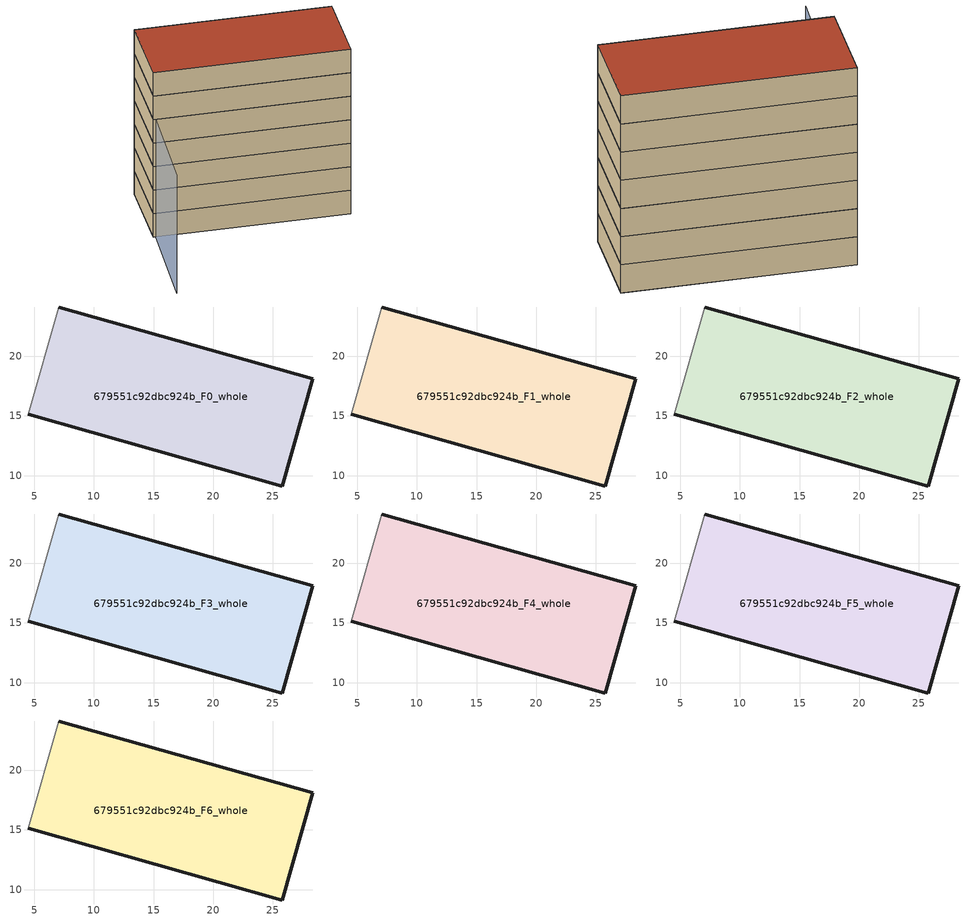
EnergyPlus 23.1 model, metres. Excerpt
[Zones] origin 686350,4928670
679551c92dbc924b_F0_whole
 floor ground (EU_floor_Construction): 25.8,9.12 28.33,18.1 7.04,24.12 4.5,15.14 z0
 wall outside (EU_wall_Construction): 7.04,24.12 28.33,18.1 25.8,9.12 4.5,15.14 z0:3
 wall adiabatic (EU_wall_Construction): 4.5,15.14 7.04,24.12 z0:3
679551c92dbc924b_F1_whole
 floor to 679551c92dbc924b_F0_whole (EU_floor_Construction): 25.79,9.12 28.33,18.1 7.04,24.12 4.5,15.14 z3
 wall outside (EU_wall_Construction): 7.04,24.12 28.33,18.1 25.8,9.12 4.5,15.14 z3:6
 wall adiabatic (EU_wall_Construction): 4.5,15.14 7.04,24.12 z3:6
679551c92dbc924b_F2_whole
 floor to 679551c92dbc924b_F1_whole (EU_floor_Construction): 25.79,9.12 28.33,18.1 7.04,24.12 4.5,15.14 z6
 wall outside (EU_wall_Construction): 7.04,24.12 28.33,18.1 25.8,9.12 4.5,15.14 z6:9
 wall adiabatic (EU_wall_Construction): 4.5,15.14 7.04,24.12 z6:9
679551c92dbc924b_F3_whole
 floor to 679551c92dbc924b_F2_whole (EU_floor_Construction): 25.79,9.12 28.33,18.1 7.04,24.12 4.5,15.14 z9
 wall outside (EU_wall_Construction): 7.04,24.12 28.33,18.1 25.8,9.12 4.5,15.14 z9:12
 wall adiabatic (EU_wall_Construction): 4.5,15.14 7.04,24.12 z9:12
679551c92dbc924b_F4_whole
 floor to 679551c92dbc924b_F3_whole (EU_floor_Construction): 25.79,9.12 28.33,18.1 7.04,24.12 4.5,15.14 z12
 wall outside (EU_wall_Construction): 7.04,24.12 28.33,18.1 25.8,9.12 4.5,15.14 z12:15
 wall adiabatic (EU_wall_Construction): 4.5,15.14 7.04,24.12 z12:15
679551c92dbc924b_F5_whole
 floor to 679551c92dbc924b_F4_whole (EU_floor_Construction): 25.79,9.12 28.33,18.1 7.04,24.12 4.5,15.14 z15
 wall outside (EU_wall_Construction): 7.04,24.12 28.33,18.1 25.8,9.12 4.5,15.14 z15:18
 wall adiabatic (EU_wall_Construction): 4.5,15.14 7.04,24.12 z15:18
679551c92dbc924b_F6_whole
 floor to 679551c92dbc924b_F5_whole (EU_floor_Construction): 25.79,9.12 28.33,18.1 7.04,24.12 4.5,15.14 z18
 wall outside (EU_wall_Construction): 7.04,24.12 28.33,18.1 25.8,9.12 4.5,15.14 z18:21
 wall adiabatic (EU_wall_Construction): 4.5,15.14 7.04,24.12 z18:21
 roof outside (EU_roof_Construction): 28.33,18.1 25.8,9.12 4.5,15.14 7.04,24.12 z21
shading: 7.61,24.02 1.09,3.58 z0:15
[Building]
EU S2 Campaign: North Axis=0; Terrain=City; Solar Distribution=FullExterior
[Site:Location]
Bologna: Latitude=44.5; Longitude=11.25; Time Zone=1; Elevation=37
[SizingPeriod:WeatherFileDays]
AnnualSizingPeriod: Begin Month=1; Begin Day of Month=1; End Month=12; End Day of Month=31; Day of Week for Start Day=Monday; Use Weather File Daylight Saving Period=No; Use Weather File Rain and Snow Indicators=No
[MATERIAL]
EU_InternalMass_Material: Roughness=MediumRough; Thickness=0.1; Conductivity=1; Density=1800; Specific Heat=900; Thermal Absorptance=0.9; Solar Absorptance=0.7; Visible Absorptance=0.7
[MATERIAL:NOMASS] Roughness=MediumRough; Thermal Absorptance=0.9; Solar Absorptance=0.7; Visible Absorptance=0.7
Name | Thermal Resistance
EU_wall_NoMass | 0.905828
EU_roof_NoMass | 0.37593
EU_floor_NoMass | 0.67114
[CONSTRUCTION]
EU_wall_Construction: EU_wall_NoMass
EU_roof_Construction: EU_roof_NoMass
EU_floor_Construction: EU_floor_NoMass
EU_InternalMass_Construction: EU_InternalMass_Material
[ZONE] Type=1; Multiplier=1; Ceiling Height=autocalculate; Volume=619.739; Floor Area=autocalculate; Part of Total Floor Area=Yes
679551c92dbc924b_F0_whole; 679551c92dbc924b_F1_whole; 679551c92dbc924b_F2_whole; 679551c92dbc924b_F3_whole; 679551c92dbc924b_F4_whole; 679551c92dbc924b_F5_whole; 679551c92dbc924b_F6_whole
[INTERNALMASS] Construction=EU_InternalMass_Construction; Surface Area=206.579
Name | Zone or ZoneList
679551c92dbc924b_F0_whole_EU_InternalMass | 679551c92dbc924b_F0_whole
679551c92dbc924b_F1_whole_EU_InternalMass | 679551c92dbc924b_F1_whole
679551c92dbc924b_F2_whole_EU_InternalMass | 679551c92dbc924b_F2_whole
679551c92dbc924b_F3_whole_EU_InternalMass | 679551c92dbc924b_F3_whole
679551c92dbc924b_F4_whole_EU_InternalMass | 679551c92dbc924b_F4_whole
679551c92dbc924b_F5_whole_EU_InternalMass | 679551c92dbc924b_F5_whole
679551c92dbc924b_F6_whole_EU_InternalMass | 679551c92dbc924b_F6_whole
[OTHEREQUIPMENT] Fuel Type=Electricity; Design Level Calculation Method=Watts/Area; Power per Zone Floor Area=1; Fraction Latent=0; Fraction Radiant=0; Fraction Lost=0; Carbon Dioxide Generation Rate=0; EndUse Subcategory=EU_Step8_InternalGains
Name | Zone or ZoneList or Space or SpaceList | Schedule
EU_Step8_InternalGain_679551c92dbc924b_F0_whole_f000 | 679551c92dbc924b_F0_whole | EU_Step8_GainSchedule_679551c92dbc924b_F0_whole_f000
EU_Step8_InternalGain_679551c92dbc924b_F1_whole_f000 | 679551c92dbc924b_F1_whole | EU_Step8_GainSchedule_679551c92dbc924b_F1_whole_f000
EU_Step8_InternalGain_679551c92dbc924b_F2_whole_f000 | 679551c92dbc924b_F2_whole | EU_Step8_GainSchedule_679551c92dbc924b_F2_whole_f000
EU_Step8_InternalGain_679551c92dbc924b_F3_whole_f000 | 679551c92dbc924b_F3_whole | EU_Step8_GainSchedule_679551c92dbc924b_F3_whole_f000
EU_Step8_InternalGain_679551c92dbc924b_F4_whole_f000 | 679551c92dbc924b_F4_whole | EU_Step8_GainSchedule_679551c92dbc924b_F4_whole_f000
EU_Step8_InternalGain_679551c92dbc924b_F5_whole_f000 | 679551c92dbc924b_F5_whole | EU_Step8_GainSchedule_679551c92dbc924b_F5_whole_f000
EU_Step8_InternalGain_679551c92dbc924b_F6_whole_f000 | 679551c92dbc924b_F6_whole | EU_Step8_GainSchedule_679551c92dbc924b_F6_whole_f000
[ZONEVENTILATION:DESIGNFLOWRATE] Schedule=EU_AlwaysOn; Design Flow Rate Calculation Method=AirChanges/Hour; Air Changes per Hour=0.73129; Ventilation Type=Natural; Fan Pressure Rise=0; Fan Total Efficiency=1; Constant Term Coefficient=1; Temperature Term Coefficient=0; Velocity Term Coefficient=0; Velocity Squared Term Coefficient=0; Minimum Indoor Temperature=-100; Maximum Indoor Temperature=100; Delta Temperature=-100; Minimum Outdoor Temperature=-100; Maximum Outdoor Temperature=100; Maximum Wind Speed=40
Name | Zone or ZoneList or Space or SpaceList
EU_ConstantAir_679551c92dbc924b_F0_whole | 679551c92dbc924b_F0_whole
EU_ConstantAir_679551c92dbc924b_F1_whole | 679551c92dbc924b_F1_whole
EU_ConstantAir_679551c92dbc924b_F2_whole | 679551c92dbc924b_F2_whole
EU_ConstantAir_679551c92dbc924b_F3_whole | 679551c92dbc924b_F3_whole
EU_ConstantAir_679551c92dbc924b_F4_whole | 679551c92dbc924b_F4_whole
EU_ConstantAir_679551c92dbc924b_F5_whole | 679551c92dbc924b_F5_whole
EU_ConstantAir_679551c92dbc924b_F6_whole | 679551c92dbc924b_F6_whole
[HVACTEMPLATE:THERMOSTAT] Constant Heating Setpoint=20; Constant Cooling Setpoint=50
EU_HeatOnly_679551c92dbc924b_F0_whole; EU_HeatOnly_679551c92dbc924b_F1_whole; EU_HeatOnly_679551c92dbc924b_F2_whole; EU_HeatOnly_679551c92dbc924b_F3_whole; EU_HeatOnly_679551c92dbc924b_F4_whole; EU_HeatOnly_679551c92dbc924b_F5_whole; EU_HeatOnly_679551c92dbc924b_F6_whole
[HVACTEMPLATE:ZONE:IDEALLOADSAIRSYSTEM] System Availability Schedule=EU_AlwaysOn; Maximum Heating Supply Air Temperature=50; Minimum Cooling Supply Air Temperature=13; Maximum Heating Supply Air Humidity Ratio=0.0156; Minimum Cooling Supply Air Humidity Ratio=0.0077; Heating Limit=NoLimit; Cooling Limit=NoLimit; Heating Availability Schedule=EU_AlwaysOn; Cooling Availability Schedule=EU_CoolingOff; Dehumidification Control Type=ConstantSensibleHeatRatio; Cooling Sensible Heat Ratio=0.7; Dehumidification Setpoint=60; Humidification Control Type=None; Humidification Setpoint=30; Outdoor Air Method=None; Outdoor Air Flow Rate per Person=0.00944; Outdoor Air Flow Rate per Zone Floor Area=0; Outdoor Air Flow Rate per Zone=0; Demand Controlled Ventilation Type=None; Outdoor Air Economizer Type=NoEconomizer; Heat Recovery Type=None; Sensible Heat Recovery Effectiveness=0.7; Latent Heat Recovery Effectiveness=0.65
Name | Template Thermostat
679551c92dbc924b_F0_whole | EU_HeatOnly_679551c92dbc924b_F0_whole
679551c92dbc924b_F1_whole | EU_HeatOnly_679551c92dbc924b_F1_whole
679551c92dbc924b_F2_whole | EU_HeatOnly_679551c92dbc924b_F2_whole
679551c92dbc924b_F3_whole | EU_HeatOnly_679551c92dbc924b_F3_whole
679551c92dbc924b_F4_whole | EU_HeatOnly_679551c92dbc924b_F4_whole
679551c92dbc924b_F5_whole | EU_HeatOnly_679551c92dbc924b_F5_whole
679551c92dbc924b_F6_whole | EU_HeatOnly_679551c92dbc924b_F6_whole
[SIZING:ZONE] Zone Cooling Design Supply Air Temperature Input Method=SupplyAirTemperature; Zone Cooling Design Supply Air Temperature=13; Zone Heating Design Supply Air Temperature Input Method=SupplyAirTemperature; Zone Heating Design Supply Air Temperature=50; Zone Cooling Design Supply Air Humidity Ratio=0.008; Zone Heating Design Supply Air Humidity Ratio=0.008; Cooling Design Air Flow Method=DesignDay; Cooling Design Air Flow Rate=0; Cooling Minimum Air Flow per Zone Floor Area=0.000762; Cooling Minimum Air Flow=0; Cooling Minimum Air Flow Fraction=0.2; Heating Design Air Flow Method=DesignDay; Heating Design Air Flow Rate=0; Heating Maximum Air Flow per Zone Floor Area=0.002032; Heating Maximum Air Flow=0.141576; Heating Maximum Air Flow Fraction=0.3; Account for Dedicated Outdoor Air System=No; Dedicated Outdoor Air System Control Strategy=NeutralSupplyAir; Dedicated Outdoor Air Low Setpoint Temperature for Design=autosize; Dedicated Outdoor Air High Setpoint Temperature for Design=autosize; Zone Load Sizing Method=Sensible Load Only No Latent Load; Zone Latent Cooling Design Supply Air Humidity Ratio Input Method=HumidityRatioDifference; Zone Cooling Design Supply Air Humidity Ratio Difference=0.005; Zone Latent Heating Design Supply Air Humidity Ratio Input Method=HumidityRatioDifference; Zone Humidification Design Supply Air Humidity Ratio Difference=0.005
679551c92dbc924b_F0_whole; 679551c92dbc924b_F1_whole; 679551c92dbc924b_F2_whole; 679551c92dbc924b_F3_whole; 679551c92dbc924b_F4_whole; 679551c92dbc924b_F5_whole; 679551c92dbc924b_F6_whole
[SCHEDULE:CONSTANT]
Name | Hourly Value
EU_AlwaysOn | 1
EU_CoolingOff | 0
[SCHEDULE:FILE] Column Number=1; Rows to Skip at Top=0; Number of Hours of Data=8760; Column Separator=Comma; Interpolate to Timestep=No; Minutes per Item=60; Adjust Schedule for Daylight Savings=Yes
Name | File
EU_Step8_GainSchedule_679551c92dbc924b_F0_whole_f000 | ../../schedules/679551c92dbc924b/679551c92dbc924b_F0_whole_f000_gain.csv
EU_Step8_GainSchedule_679551c92dbc924b_F1_whole_f000 | ../../schedules/679551c92dbc924b/679551c92dbc924b_F1_whole_f000_gain.csv
EU_Step8_GainSchedule_679551c92dbc924b_F2_whole_f000 | ../../schedules/679551c92dbc924b/679551c92dbc924b_F2_whole_f000_gain.csv
EU_Step8_GainSchedule_679551c92dbc924b_F3_whole_f000 | ../../schedules/679551c92dbc924b/679551c92dbc924b_F3_whole_f000_gain.csv
EU_Step8_GainSchedule_679551c92dbc924b_F4_whole_f000 | ../../schedules/679551c92dbc924b/679551c92dbc924b_F4_whole_f000_gain.csv
EU_Step8_GainSchedule_679551c92dbc924b_F5_whole_f000 | ../../schedules/679551c92dbc924b/679551c92dbc924b_F5_whole_f000_gain.csv
EU_Step8_GainSchedule_679551c92dbc924b_F6_whole_f000 | ../../schedules/679551c92dbc924b/679551c92dbc924b_F6_whole_f000_gain.csv
